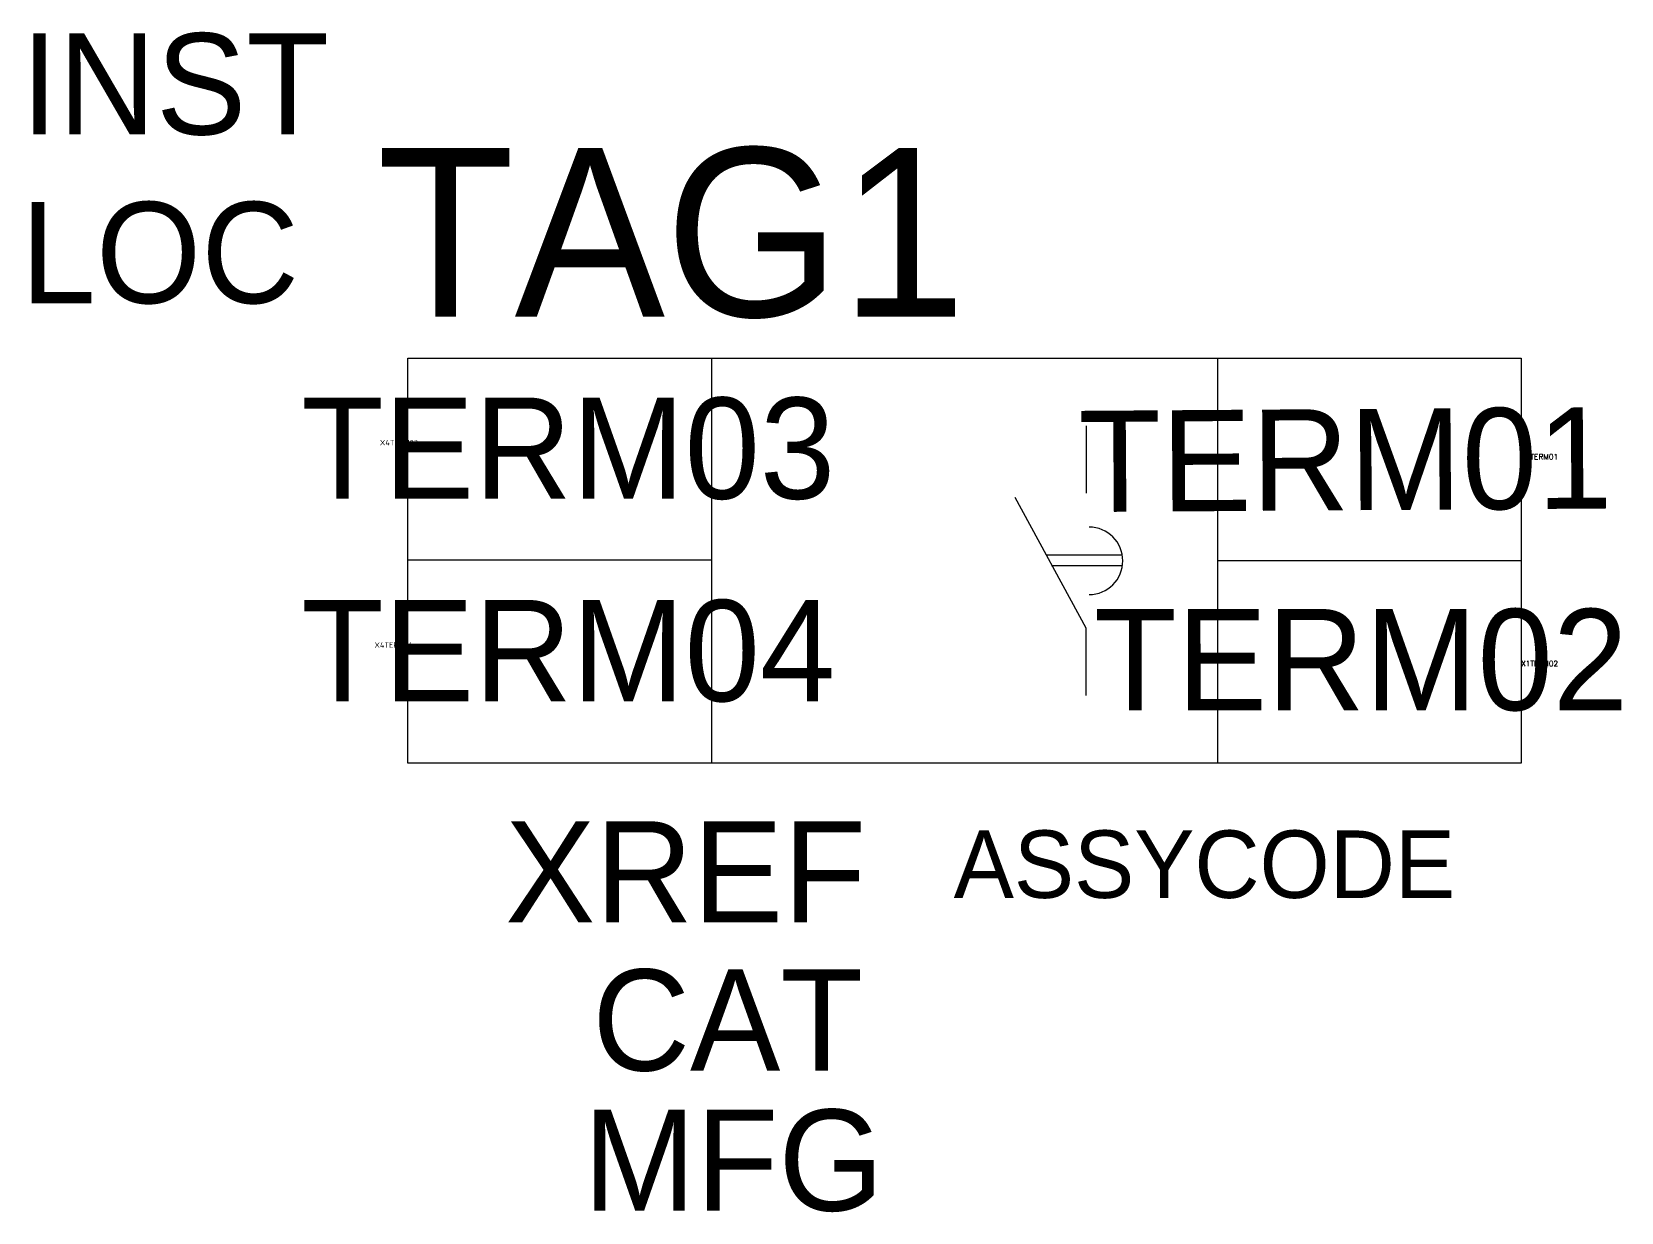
# Model space of a CAD drawing. Extents: x -22.1 to 1.5, y -11.2 to 6.3.
import ezdxf
from ezdxf.enums import TextEntityAlignment as Align

# ---------------------------------------------------------------- set-up
doc = ezdxf.new("R2010")
doc.units = 0
doc.header["$MEASUREMENT"] = 0
doc.styles.add('WD', font='txt.shx')
doc.styles.add('WD_IEC', font='isocp2.shx', dxfattribs={"width": 0.9, "height": 4})

msp = doc.modelspace()

# ---------------------------------------------------------------- linework, layer by layer
for p, q in [((-12, 1.5), (-12, -4.5)), ((-4.5, 1.5), (-4.5, -4.5)), ((-6.448, 0.5), (-6.448, -0.5)), ((-6.448, -2.5), (-7.501, -0.562)), ((-7.038, -1.414), (-5.91, -1.414)), ((-11.998, -1.491), (-16.498, -1.491)), ((-6.961, -1.569), (-5.91, -1.569)), ((0, -1.5), (-4.5, -1.5)), ((-6.448, -3.5), (-6.448, -2.5)), ((-4.5, -3), (-4.5, -3))]:
    msp.add_line(p, q)
msp.add_lwpolyline([(-16.5, 1.5), (0, 1.5), (0, -4.5), (-16.5, -4.5)], close=True)
msp.add_arc((-6.403, -1.502), 0.5, 270, 90)

# ---------------------------------------------------------------- texts
at = {"flags": 1}
for tag, p, height in [('INST', (-22.239, 4.816), 1.5), ('LOC', (-22.239, 2.316), 1.5), ('XREF', (-15.06, -6.862), 1.5), ('ASSYCODE', (-8.41, -6.498), 1), ('MFG', (-13.903, -11.134), 1.5)]:
    msp.add_attdef(tag, p, '', height=height, dxfattribs=at)
msp.add_attdef('TAG1', text='TE', height=2.5).set_placement((-12.595, 2.117), align=Align.CENTER)
for tag, text, p in [('TERM03', 'N', (-14.124, 0.917)), ('TERM04', 'A', (-14.124, -2.083))]:
    msp.add_attdef(tag, text=text, height=1.5).set_placement(p, align=Align.TOP_CENTER)
at = {"linetype": 'Continuous'}
for tag, text, rotation, p in [('TERM01', 'L', 0.3906, (-2.609, 0.747)), ('TERM02', 'B', 0.0078, (-2.372, -2.216))]:
    msp.add_attdef(tag, text=text, height=1.5, rotation=rotation, dxfattribs=at).set_placement(p, align=Align.TOP_CENTER)
at = {"flags": 1}
for tag, p, style in [('X4TERM03', (-16.915, 0.21), 'WD_IEC'), ('X1TERM01', (0, 0), 'WD'), ('X1TERM01', (0, 0), 'WD'), ('X1TERM01', (0, 0), 'WD'), ('X4TERM04', (-16.995, -2.79), 'WD_IEC'), ('X1TERM02', (0, -3.065), 'WD')]:
    msp.add_attdef(tag, p, '', height=0.08, dxfattribs=dict(at, style=style))
msp.add_attdef('CAT', text='', height=1.5, dxfattribs=at).set_placement((-9.755, -9.057), align=Align.RIGHT)

doc.saveas('drawing.dxf')
